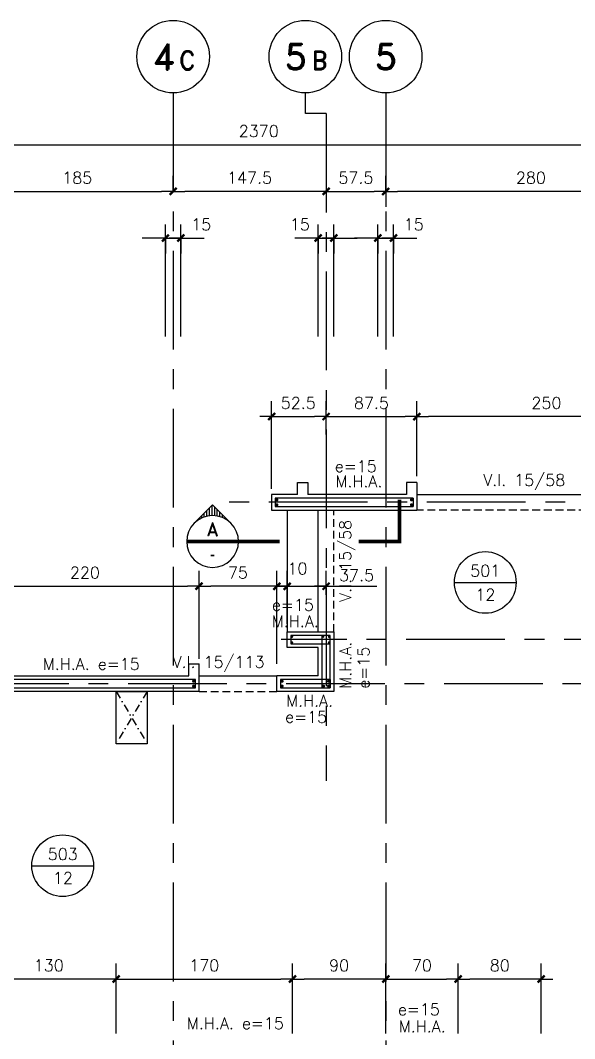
# Model space of a CAD drawing. Header units: millimetres. Extents: x -656330 to -652130, y 68248 to 71298.
# Drawn here: x -654839 to -654305, y 70316 to 71298 of the extents above; entities that cross this region are included whole.
import ezdxf
from ezdxf.enums import TextEntityAlignment as Align

# ---------------------------------------------------------------- set-up
doc = ezdxf.new("R2010")
doc.units = ezdxf.units.MM
doc.header["$LTSCALE"] = 30
for name, pattern in [('CENTER', [50.8, 31.75, -6.35, 6.35, -6.35]), ('DASHDOT', [1, 0.5, -0.25, 0, -0.25]), ('DASHED', [0.75, 0.5, -0.25])]:
    doc.linetypes.add(name, pattern=pattern)
for name, color, linetype in [('A-LINEA 015', 6, 'Continuous'), ('BORDE DE LOSAS', 3, 'Continuous'), ('CONTORNOS', 3, 'Continuous'), ('COTAS', 5, 'Continuous'), ('COTAS1', 2, 'Continuous'), ('Cotas2', 1, 'Continuous'), ('EJES', 1, 'CENTER'), ('MALLA', 1, 'Continuous'), ('MUROS', 5, 'Continuous'), ('SEGMENTOS1', 2, 'DASHED'), ('TEXTOS1', 9, 'Continuous'), ('VANOS', 8, 'DASHDOT'), ('VIGAS', 3, 'Continuous')]:
    doc.layers.add(name, color=color, linetype=linetype)
doc.styles.add('ROMAND', font='romand')
doc.styles.add('ROMANS', font='romans')
doc.styles.get("Standard").update_dxf_attribs({"font": 'techl___.ttf'})
doc.dimstyles.new('ING-50', dxfattribs={"dimscale": 5, "dimtxt": 2.25, "dimasz": 2.25, "dimexe": 3, "dimexo": 0, "dimgap": 1.5, "dimtad": 1, "dimdec": 1, "dimzin": 12, "dimdsep": 46, "dimtxsty": 'ROMANS', "dimblk1": 'TICK1', "dimblk2": 'TICK1', "dimsah": 1, "dimcen": 0.09, "dimclrd": 2, "dimclre": 1, "dimclrt": 3, "dimadec": 1, "dimazin": 3, "dimtfac": 1, "dimtdec": 1, "dimtix": 1, "dimtmove": 2, "dimatfit": 3, "dimfxl": 3, "dimtolj": 1, "dimtzin": 12, "dimarcsym": 0})

# ---------------------------------------------------------------- blocks, each defined once
blk = doc.blocks.new('losa-ne')
at = {"color": 5, "linetype": 'Continuous'}
blk.add_line((-29.75, 0), (29.75, 0), dxfattribs=at)
at = {"color": 3, "linetype": 'Continuous'}
blk.add_circle((0, 0), 29.75, dxfattribs=at)
at = {"color": 3, "linetype": 'Continuous', "style": 'ROMANS'}
for tag, p in [('N%%DL', (0.04, 5.64)), ('ESP', (0.16, -17.44))]:
    blk.add_attdef(tag, text='', height=11.25, dxfattribs=at).set_placement(p, align=Align.CENTER)
blk = doc.blocks.new('EJE-1')
at = {"color": 3, "linetype": 'Continuous'}
blk.add_circle((0, 0), 35, dxfattribs=at)
at = {"color": 5, "linetype": 'Continuous', "style": 'ROMAND'}
blk.add_attdef('0', text='', height=25, dxfattribs=at).set_placement((0.23, 0), align=Align.MIDDLE)
blk = doc.blocks.new('eje-3')
at = {"color": 3, "linetype": 'Continuous'}
blk.add_circle((0, 0), 35, dxfattribs=at)
at = {"color": 5, "linetype": 'Continuous', "style": 'ROMAND'}
for height, p in [(25, (-9.19, 0)), (18, (13.69, -3.58))]:
    blk.add_attdef('0', text='', height=height, dxfattribs=at).set_placement(p, align=Align.MIDDLE)
blk = doc.blocks.new('TICK1')
at = {"color": 2}
for points in [[(0, 0), (-1, 0)], [(0, 0), (1, 0)]]:
    blk.add_lwpolyline(points, dxfattribs=at)
at = {"color": 2, "const_width": 0.2}
blk.add_lwpolyline([(-0.3, -0.3), (0.3, 0.3)], dxfattribs=at)
blk = doc.blocks.new('*D16')
at = {"layer": 'COTAS', "color": 2, "lineweight": -2}
for p, q in [((-654710.9, 71088.25), (-654722.15, 71088.25)), ((-654699.65, 71088.25), (-654684.65, 71088.25)), ((-654673.4, 71088.25), (-654662.15, 71088.25))]:
    blk.add_line(p, q, dxfattribs=at)
at = {"layer": 'COTAS', "color": 1, "lineweight": -2}
for p, q in [((-654699.65, 71088.25), (-654699.65, 71073.25)), ((-654684.65, 71088.25), (-654684.65, 71073.25))]:
    blk.add_line(p, q, dxfattribs=at)
at = {"layer": 'Defpoints', "color": 0}
for p in [(-654699.65, 71088.25), (-654684.65, 71088.25), (-654684.65, 71088.25)]:
    blk.add_point(p, dxfattribs=at)
at = {"layer": 'COTAS', "color": 2, "lineweight": -2, "xscale": 11.25, "yscale": 11.25, "zscale": 11.25}
blk.add_blockref('TICK1', (-654699.65, 71088.25), dxfattribs=at)
at = {"layer": 'COTAS', "color": 2, "lineweight": -2, "xscale": 11.25, "yscale": 11.25, "zscale": 11.25, "rotation": 180}
blk.add_blockref('TICK1', (-654684.65, 71088.25), dxfattribs=at)
at = {"layer": 'COTAS', "color": 3, "insert": (-654665.02, 71101.38), "char_height": 11.25, "attachment_point": 5, "style": 'ROMANS'}
blk.add_mtext('\\A1;15', dxfattribs=at)
blk = doc.blocks.new('*D17')
at = {"layer": 'COTAS', "color": 2, "lineweight": -2}
for p, q in [((-654505.9, 71088.25), (-654517.15, 71088.25)), ((-654494.65, 71088.25), (-654479.65, 71088.25)), ((-654468.4, 71088.25), (-654457.15, 71088.25))]:
    blk.add_line(p, q, dxfattribs=at)
at = {"layer": 'COTAS', "color": 1, "lineweight": -2}
for p, q in [((-654494.65, 71088.25), (-654494.65, 71073.25)), ((-654479.65, 71088.25), (-654479.65, 71073.25))]:
    blk.add_line(p, q, dxfattribs=at)
at = {"layer": 'Defpoints', "color": 0}
for p in [(-654494.65, 71088.25), (-654479.65, 71088.25), (-654479.65, 71088.25)]:
    blk.add_point(p, dxfattribs=at)
at = {"layer": 'COTAS', "color": 2, "lineweight": -2, "xscale": 11.25, "yscale": 11.25, "zscale": 11.25}
blk.add_blockref('TICK1', (-654494.65, 71088.25), dxfattribs=at)
at = {"layer": 'COTAS', "color": 2, "lineweight": -2, "xscale": 11.25, "yscale": 11.25, "zscale": 11.25, "rotation": 180}
blk.add_blockref('TICK1', (-654479.65, 71088.25), dxfattribs=at)
at = {"layer": 'COTAS', "color": 3, "insert": (-654460.02, 71101.38), "char_height": 11.25, "attachment_point": 5, "style": 'ROMANS'}
blk.add_mtext('\\A1;15', dxfattribs=at)
blk = doc.blocks.new('*D21')
at = {"layer": 'COTAS', "color": 1, "lineweight": -2}
for p, q in [((-654692.15, 71133.25), (-654692.15, 71148.25)), ((-654877.15, 71133.25), (-654877.15, 71118.25))]:
    blk.add_line(p, q, dxfattribs=at)
at = {"layer": 'COTAS', "color": 2, "lineweight": -2}
blk.add_line((-654865.9, 71133.25), (-654703.4, 71133.25), dxfattribs=at)
at = {"layer": 'Defpoints', "color": 0}
for p in [(-654877.15, 71133.25), (-654692.15, 71133.25), (-654692.15, 71133.25)]:
    blk.add_point(p, dxfattribs=at)
at = {"layer": 'COTAS', "color": 2, "lineweight": -2, "xscale": 11.25, "yscale": 11.25, "zscale": 11.25, "rotation": 180}
blk.add_blockref('TICK1', (-654877.15, 71133.25), dxfattribs=at)
at = {"layer": 'COTAS', "color": 2, "lineweight": -2, "xscale": 11.25, "yscale": 11.25, "zscale": 11.25}
blk.add_blockref('TICK1', (-654692.15, 71133.25), dxfattribs=at)
at = {"layer": 'COTAS', "color": 3, "insert": (-654784.65, 71146.38), "char_height": 11.25, "attachment_point": 5, "style": 'ROMANS'}
blk.add_mtext('\\A1;185', dxfattribs=at)
blk = doc.blocks.new('*D22')
at = {"layer": 'COTAS', "color": 1, "lineweight": -2}
for p, q in [((-654692.15, 71133.25), (-654692.15, 71148.25)), ((-654544.65, 71133.25), (-654544.65, 71118.25))]:
    blk.add_line(p, q, dxfattribs=at)
at = {"layer": 'COTAS', "color": 2, "lineweight": -2}
blk.add_line((-654555.9, 71133.25), (-654680.9, 71133.25), dxfattribs=at)
at = {"layer": 'Defpoints', "color": 0}
for p in [(-654692.15, 71133.25), (-654692.15, 71133.25), (-654544.65, 71133.25)]:
    blk.add_point(p, dxfattribs=at)
at = {"layer": 'COTAS', "color": 2, "lineweight": -2, "xscale": 11.25, "yscale": 11.25, "zscale": 11.25, "rotation": 180}
blk.add_blockref('TICK1', (-654692.15, 71133.25), dxfattribs=at)
at = {"layer": 'COTAS', "color": 2, "lineweight": -2, "xscale": 11.25, "yscale": 11.25, "zscale": 11.25}
blk.add_blockref('TICK1', (-654544.65, 71133.25), dxfattribs=at)
at = {"layer": 'COTAS', "color": 3, "insert": (-654618.4, 71146.38), "char_height": 11.25, "attachment_point": 5, "style": 'ROMANS'}
blk.add_mtext('\\A1;147.5', dxfattribs=at)
blk = doc.blocks.new('*D23')
at = {"layer": 'COTAS', "color": 1, "lineweight": -2}
for p, q in [((-654487.15, 71133.25), (-654487.15, 71148.25)), ((-654207.15, 71133.25), (-654207.15, 71118.25))]:
    blk.add_line(p, q, dxfattribs=at)
at = {"layer": 'COTAS', "color": 2, "lineweight": -2}
blk.add_line((-654218.4, 71133.25), (-654475.9, 71133.25), dxfattribs=at)
at = {"layer": 'Defpoints', "color": 0}
for p in [(-654487.15, 71133.25), (-654487.15, 71133.25), (-654207.15, 71133.25)]:
    blk.add_point(p, dxfattribs=at)
at = {"layer": 'COTAS', "color": 2, "lineweight": -2, "xscale": 11.25, "yscale": 11.25, "zscale": 11.25, "rotation": 180}
blk.add_blockref('TICK1', (-654487.15, 71133.25), dxfattribs=at)
at = {"layer": 'COTAS', "color": 2, "lineweight": -2, "xscale": 11.25, "yscale": 11.25, "zscale": 11.25}
blk.add_blockref('TICK1', (-654207.15, 71133.25), dxfattribs=at)
at = {"layer": 'COTAS', "color": 3, "insert": (-654347.15, 71146.38), "char_height": 11.25, "attachment_point": 5, "style": 'ROMANS'}
blk.add_mtext('\\A1;280', dxfattribs=at)
blk = doc.blocks.new('*D24')
at = {"layer": 'COTAS', "color": 1, "lineweight": -2}
for p, q in [((-653424.65, 71178.25), (-653424.65, 71193.25)), ((-655794.65, 71178.25), (-655794.65, 71163.25))]:
    blk.add_line(p, q, dxfattribs=at)
at = {"layer": 'COTAS', "color": 2, "lineweight": -2}
blk.add_line((-655783.4, 71178.25), (-653435.9, 71178.25), dxfattribs=at)
at = {"layer": 'Defpoints', "color": 0}
for p in [(-655794.65, 71178.25), (-653424.65, 71178.25), (-653424.65, 71178.25)]:
    blk.add_point(p, dxfattribs=at)
at = {"layer": 'COTAS', "color": 2, "lineweight": -2, "xscale": 11.25, "yscale": 11.25, "zscale": 11.25, "rotation": 180}
blk.add_blockref('TICK1', (-655794.65, 71178.25), dxfattribs=at)
at = {"layer": 'COTAS', "color": 2, "lineweight": -2, "xscale": 11.25, "yscale": 11.25, "zscale": 11.25}
blk.add_blockref('TICK1', (-653424.65, 71178.25), dxfattribs=at)
at = {"layer": 'COTAS', "color": 3, "insert": (-654609.65, 71191.38), "char_height": 11.25, "attachment_point": 5, "style": 'ROMANS'}
blk.add_mtext('\\A1;2370', dxfattribs=at)
blk = doc.blocks.new('*D53')
at = {"layer": 'COTAS', "color": 1, "lineweight": -2, "ltscale": 0.5}
for p, q in [((-654877.15, 70344.33), (-654877.15, 70388.28)), ((-654747.15, 70320.78), (-654747.15, 70388.28))]:
    blk.add_line(p, q, dxfattribs=at)
at = {"layer": 'COTAS', "color": 2, "lineweight": -2, "ltscale": 0.5}
blk.add_line((-654758.4, 70373.28), (-654865.9, 70373.28), dxfattribs=at)
at = {"layer": 'Defpoints', "color": 0, "ltscale": 0.5}
for p in [(-654877.15, 70373.28), (-654877.15, 70344.33), (-654747.15, 70320.78)]:
    blk.add_point(p, dxfattribs=at)
at = {"layer": 'COTAS', "color": 2, "lineweight": -2, "ltscale": 0.5, "xscale": 11.25, "yscale": 11.25, "zscale": 11.25, "rotation": 180}
blk.add_blockref('TICK1', (-654877.15, 70373.28), dxfattribs=at)
at = {"layer": 'COTAS', "color": 2, "lineweight": -2, "ltscale": 0.5, "xscale": 11.25, "yscale": 11.25, "zscale": 11.25}
blk.add_blockref('TICK1', (-654747.15, 70373.28), dxfattribs=at)
at = {"layer": 'COTAS', "color": 3, "ltscale": 0.5, "insert": (-654812.15, 70386.4), "char_height": 11.25, "attachment_point": 5, "style": 'ROMANS'}
blk.add_mtext('\\A1;130', dxfattribs=at)
blk = doc.blocks.new('*D54')
at = {"layer": 'COTAS', "color": 1, "lineweight": -2, "ltscale": 0.5}
for p, q in [((-654747.15, 70320.78), (-654747.15, 70388.28)), ((-654577.15, 70320.78), (-654577.15, 70388.28))]:
    blk.add_line(p, q, dxfattribs=at)
at = {"layer": 'COTAS', "color": 2, "lineweight": -2, "ltscale": 0.5}
blk.add_line((-654735.9, 70373.28), (-654588.4, 70373.28), dxfattribs=at)
at = {"layer": 'Defpoints', "color": 0, "ltscale": 0.5}
for p in [(-654577.15, 70373.28), (-654747.15, 70320.78), (-654577.15, 70320.78)]:
    blk.add_point(p, dxfattribs=at)
at = {"layer": 'COTAS', "color": 2, "lineweight": -2, "ltscale": 0.5, "xscale": 11.25, "yscale": 11.25, "zscale": 11.25, "rotation": 180}
blk.add_blockref('TICK1', (-654747.15, 70373.28), dxfattribs=at)
at = {"layer": 'COTAS', "color": 2, "lineweight": -2, "ltscale": 0.5, "xscale": 11.25, "yscale": 11.25, "zscale": 11.25}
blk.add_blockref('TICK1', (-654577.15, 70373.28), dxfattribs=at)
at = {"layer": 'COTAS', "color": 3, "ltscale": 0.5, "insert": (-654662.15, 70386.4), "char_height": 11.25, "attachment_point": 5, "style": 'ROMANS'}
blk.add_mtext('\\A1;170', dxfattribs=at)
blk = doc.blocks.new('*D55')
at = {"layer": 'COTAS1', "color": 1, "lineweight": -2, "ltscale": 0.5}
for p, q in [((-654667.15, 70682.31), (-654667.15, 70767.24)), ((-654592.15, 70687.64), (-654592.15, 70767.24))]:
    blk.add_line(p, q, dxfattribs=at)
at = {"layer": 'COTAS1', "color": 2, "lineweight": -2, "ltscale": 0.5}
blk.add_line((-654603.4, 70752.24), (-654655.9, 70752.24), dxfattribs=at)
at = {"layer": 'Defpoints', "color": 0, "ltscale": 0.5}
for p in [(-654667.15, 70752.24), (-654667.15, 70682.31), (-654592.15, 70687.64)]:
    blk.add_point(p, dxfattribs=at)
at = {"layer": 'COTAS1', "color": 2, "lineweight": -2, "ltscale": 0.5, "xscale": 11.25, "yscale": 11.25, "zscale": 11.25, "rotation": 180}
blk.add_blockref('TICK1', (-654667.15, 70752.24), dxfattribs=at)
at = {"layer": 'COTAS1', "color": 2, "lineweight": -2, "ltscale": 0.5, "xscale": 11.25, "yscale": 11.25, "zscale": 11.25}
blk.add_blockref('TICK1', (-654592.15, 70752.24), dxfattribs=at)
at = {"layer": 'COTAS1', "color": 3, "ltscale": 0.5, "insert": (-654629.65, 70765.37), "char_height": 11.25, "attachment_point": 5, "style": 'ROMANS'}
blk.add_mtext('\\A1;75', dxfattribs=at)
blk = doc.blocks.new('*D56')
at = {"layer": 'COTAS1', "color": 1, "lineweight": -2, "ltscale": 0.5}
for p, q in [((-654887.15, 70685.14), (-654887.15, 70767.24)), ((-654667.15, 70682.31), (-654667.15, 70767.24))]:
    blk.add_line(p, q, dxfattribs=at)
at = {"layer": 'COTAS1', "color": 2, "lineweight": -2, "ltscale": 0.5}
blk.add_line((-654875.9, 70752.24), (-654678.4, 70752.24), dxfattribs=at)
at = {"layer": 'Defpoints', "color": 0, "ltscale": 0.5}
for p in [(-654667.15, 70752.24), (-654887.15, 70685.14), (-654667.15, 70682.31)]:
    blk.add_point(p, dxfattribs=at)
at = {"layer": 'COTAS1', "color": 2, "lineweight": -2, "ltscale": 0.5, "xscale": 11.25, "yscale": 11.25, "zscale": 11.25, "rotation": 180}
blk.add_blockref('TICK1', (-654887.15, 70752.24), dxfattribs=at)
at = {"layer": 'COTAS1', "color": 2, "lineweight": -2, "ltscale": 0.5, "xscale": 11.25, "yscale": 11.25, "zscale": 11.25}
blk.add_blockref('TICK1', (-654667.15, 70752.24), dxfattribs=at)
at = {"layer": 'COTAS1', "color": 3, "ltscale": 0.5, "insert": (-654777.15, 70765.37), "char_height": 11.25, "attachment_point": 5, "style": 'ROMANS'}
blk.add_mtext('\\A1;220', dxfattribs=at)
blk = doc.blocks.new('*D65')
at = {"layer": 'COTAS', "color": 1, "lineweight": -2}
for p, q in [((-654544.65, 71133.25), (-654544.65, 71118.25)), ((-654487.15, 71133.25), (-654487.15, 71118.25))]:
    blk.add_line(p, q, dxfattribs=at)
at = {"layer": 'COTAS', "color": 2, "lineweight": -2}
blk.add_line((-654533.4, 71133.25), (-654498.4, 71133.25), dxfattribs=at)
at = {"layer": 'Defpoints', "color": 0}
for p in [(-654544.65, 71133.25), (-654487.15, 71133.25), (-654487.15, 71133.25)]:
    blk.add_point(p, dxfattribs=at)
at = {"layer": 'COTAS', "color": 2, "lineweight": -2, "xscale": 11.25, "yscale": 11.25, "zscale": 11.25, "rotation": 180}
blk.add_blockref('TICK1', (-654544.65, 71133.25), dxfattribs=at)
at = {"layer": 'COTAS', "color": 2, "lineweight": -2, "xscale": 11.25, "yscale": 11.25, "zscale": 11.25}
blk.add_blockref('TICK1', (-654487.15, 71133.25), dxfattribs=at)
at = {"layer": 'COTAS', "color": 3, "insert": (-654515.9, 71146.38), "char_height": 11.25, "attachment_point": 5, "style": 'ROMANS'}
blk.add_mtext('\\A1;57.5', dxfattribs=at)
blk = doc.blocks.new('*D72')
at = {"layer": 'COTAS', "color": 2, "lineweight": -2}
for p, q in [((-654563.4, 71088.25), (-654574.65, 71088.25)), ((-654552.15, 71088.25), (-654537.15, 71088.25)), ((-654525.9, 71088.25), (-654514.65, 71088.25))]:
    blk.add_line(p, q, dxfattribs=at)
at = {"layer": 'COTAS', "color": 1, "lineweight": -2}
for p, q in [((-654552.15, 71088.25), (-654552.15, 71073.25)), ((-654537.15, 71088.25), (-654537.15, 71073.25))]:
    blk.add_line(p, q, dxfattribs=at)
at = {"layer": 'Defpoints', "color": 0}
for p in [(-654552.15, 71088.25), (-654537.15, 71088.25), (-654537.15, 71088.25)]:
    blk.add_point(p, dxfattribs=at)
at = {"layer": 'COTAS', "color": 2, "lineweight": -2, "xscale": 11.25, "yscale": 11.25, "zscale": 11.25}
blk.add_blockref('TICK1', (-654552.15, 71088.25), dxfattribs=at)
at = {"layer": 'COTAS', "color": 2, "lineweight": -2, "xscale": 11.25, "yscale": 11.25, "zscale": 11.25, "rotation": 180}
blk.add_blockref('TICK1', (-654537.15, 71088.25), dxfattribs=at)
at = {"layer": 'COTAS', "color": 3, "insert": (-654569.94, 71101.38), "char_height": 11.25, "attachment_point": 5, "style": 'ROMANS'}
blk.add_mtext('\\A1;15', dxfattribs=at)
blk = doc.blocks.new('*D74')
at = {"layer": 'COTAS1', "color": 1, "lineweight": -2, "ltscale": 0.5}
for p, q in [((-654592.15, 70677.53), (-654592.15, 70767.24)), ((-654582.15, 70715.85), (-654582.15, 70767.24))]:
    blk.add_line(p, q, dxfattribs=at)
at = {"layer": 'COTAS1', "color": 2, "lineweight": -2, "ltscale": 0.5}
for p, q in [((-654603.4, 70752.24), (-654614.65, 70752.24)), ((-654592.15, 70752.24), (-654582.15, 70752.24)), ((-654570.9, 70752.24), (-654559.65, 70752.24))]:
    blk.add_line(p, q, dxfattribs=at)
at = {"layer": 'Defpoints', "color": 0, "ltscale": 0.5}
for p in [(-654582.15, 70752.24), (-654582.15, 70715.85), (-654592.15, 70677.53)]:
    blk.add_point(p, dxfattribs=at)
at = {"layer": 'COTAS1', "color": 2, "lineweight": -2, "ltscale": 0.5, "xscale": 11.25, "yscale": 11.25, "zscale": 11.25}
blk.add_blockref('TICK1', (-654592.15, 70752.24), dxfattribs=at)
at = {"layer": 'COTAS1', "color": 2, "lineweight": -2, "ltscale": 0.5, "xscale": 11.25, "yscale": 11.25, "zscale": 11.25, "rotation": 180}
blk.add_blockref('TICK1', (-654582.15, 70752.24), dxfattribs=at)
at = {"layer": 'COTAS1', "color": 3, "ltscale": 0.5, "insert": (-654572.35, 70769.32), "char_height": 11.25, "attachment_point": 5, "style": 'ROMANS'}
blk.add_mtext('\\A1;10', dxfattribs=at)
blk = doc.blocks.new('*D75')
at = {"layer": 'COTAS', "color": 1, "lineweight": -2, "ltscale": 0.5}
for p, q in [((-654597.15, 70846.35), (-654597.15, 70930.93)), ((-654544.65, 70902.61), (-654544.65, 70930.93))]:
    blk.add_line(p, q, dxfattribs=at)
at = {"layer": 'COTAS', "color": 2, "lineweight": -2, "ltscale": 0.5}
blk.add_line((-654585.9, 70915.93), (-654555.9, 70915.93), dxfattribs=at)
at = {"layer": 'Defpoints', "color": 0, "ltscale": 0.5}
for p in [(-654544.65, 70915.93), (-654544.65, 70902.61), (-654597.15, 70846.35)]:
    blk.add_point(p, dxfattribs=at)
at = {"layer": 'COTAS', "color": 2, "lineweight": -2, "ltscale": 0.5, "xscale": 11.25, "yscale": 11.25, "zscale": 11.25, "rotation": 180}
blk.add_blockref('TICK1', (-654597.15, 70915.93), dxfattribs=at)
at = {"layer": 'COTAS', "color": 2, "lineweight": -2, "ltscale": 0.5, "xscale": 11.25, "yscale": 11.25, "zscale": 11.25}
blk.add_blockref('TICK1', (-654544.65, 70915.93), dxfattribs=at)
at = {"layer": 'COTAS', "color": 3, "ltscale": 0.5, "insert": (-654571.53, 70929.05), "char_height": 11.25, "attachment_point": 5, "style": 'ROMANS'}
blk.add_mtext('\\A1;52.5', dxfattribs=at)
blk = doc.blocks.new('*D76')
at = {"layer": 'COTAS', "color": 1, "lineweight": -2, "ltscale": 0.5}
for p, q in [((-654544.65, 70898.78), (-654544.65, 70930.93)), ((-654457.15, 70858.6), (-654457.15, 70930.93))]:
    blk.add_line(p, q, dxfattribs=at)
at = {"layer": 'COTAS', "color": 2, "lineweight": -2, "ltscale": 0.5}
blk.add_line((-654533.4, 70915.93), (-654468.4, 70915.93), dxfattribs=at)
at = {"layer": 'Defpoints', "color": 0, "ltscale": 0.5}
for p in [(-654457.15, 70915.93), (-654544.65, 70898.78), (-654457.15, 70858.6)]:
    blk.add_point(p, dxfattribs=at)
at = {"layer": 'COTAS', "color": 2, "lineweight": -2, "ltscale": 0.5, "xscale": 11.25, "yscale": 11.25, "zscale": 11.25, "rotation": 180}
blk.add_blockref('TICK1', (-654544.65, 70915.93), dxfattribs=at)
at = {"layer": 'COTAS', "color": 2, "lineweight": -2, "ltscale": 0.5, "xscale": 11.25, "yscale": 11.25, "zscale": 11.25}
blk.add_blockref('TICK1', (-654457.15, 70915.93), dxfattribs=at)
at = {"layer": 'COTAS', "color": 3, "ltscale": 0.5, "insert": (-654500.9, 70929.05), "char_height": 11.25, "attachment_point": 5, "style": 'ROMANS'}
blk.add_mtext('\\A1;87.5', dxfattribs=at)
blk = doc.blocks.new('*D77')
at = {"layer": 'COTAS', "color": 1, "lineweight": -2, "ltscale": 0.5}
for p, q in [((-654457.15, 70858.6), (-654457.15, 70930.93)), ((-654207.15, 70879.74), (-654207.15, 70930.93))]:
    blk.add_line(p, q, dxfattribs=at)
at = {"layer": 'COTAS', "color": 2, "lineweight": -2, "ltscale": 0.5}
blk.add_line((-654218.4, 70915.93), (-654445.9, 70915.93), dxfattribs=at)
at = {"layer": 'Defpoints', "color": 0, "ltscale": 0.5}
for p in [(-654457.15, 70915.93), (-654207.15, 70879.74), (-654457.15, 70858.6)]:
    blk.add_point(p, dxfattribs=at)
at = {"layer": 'COTAS', "color": 2, "lineweight": -2, "ltscale": 0.5, "xscale": 11.25, "yscale": 11.25, "zscale": 11.25, "rotation": 180}
blk.add_blockref('TICK1', (-654457.15, 70915.93), dxfattribs=at)
at = {"layer": 'COTAS', "color": 2, "lineweight": -2, "ltscale": 0.5, "xscale": 11.25, "yscale": 11.25, "zscale": 11.25}
blk.add_blockref('TICK1', (-654207.15, 70915.93), dxfattribs=at)
at = {"layer": 'COTAS', "color": 3, "ltscale": 0.5, "insert": (-654332.15, 70929.05), "char_height": 11.25, "attachment_point": 5, "style": 'ROMANS'}
blk.add_mtext('\\A1;250', dxfattribs=at)
blk = doc.blocks.new('*D130')
at = {"layer": 'COTAS1', "color": 1, "lineweight": -2, "ltscale": 0.5}
for p, q in [((-654582.15, 70715.85), (-654582.15, 70767.24)), ((-654544.65, 70744.12), (-654544.65, 70767.24))]:
    blk.add_line(p, q, dxfattribs=at)
at = {"layer": 'COTAS1', "color": 2, "lineweight": -2, "ltscale": 0.5}
blk.add_line((-654570.9, 70752.24), (-654555.9, 70752.24), dxfattribs=at)
at = {"layer": 'Defpoints', "color": 0, "ltscale": 0.5}
for p in [(-654544.65, 70752.24), (-654544.65, 70744.12), (-654582.15, 70715.85)]:
    blk.add_point(p, dxfattribs=at)
at = {"layer": 'COTAS1', "color": 2, "lineweight": -2, "ltscale": 0.5, "xscale": 11.25, "yscale": 11.25, "zscale": 11.25, "rotation": 180}
blk.add_blockref('TICK1', (-654582.15, 70752.24), dxfattribs=at)
at = {"layer": 'COTAS1', "color": 2, "lineweight": -2, "ltscale": 0.5, "xscale": 11.25, "yscale": 11.25, "zscale": 11.25}
blk.add_blockref('TICK1', (-654544.65, 70752.24), dxfattribs=at)
at = {"layer": 'COTAS1', "color": 3, "ltscale": 0.5, "insert": (-654515.21, 70762.81), "char_height": 11.25, "attachment_point": 5, "style": 'ROMANS'}
blk.add_mtext('\\A1;37.5', dxfattribs=at)
blk = doc.blocks.new('*X6')
at = {"color": 0}
for p, q in [((2587.5, 1330.32), (2587.5, 1337.86)), ((2590, 1330.49), (2590, 1340.36)), ((2592.5, 1330.42), (2592.5, 1338.86)), ((2595, 1330.09), (2595, 1336.36)), ((2577.5, 1326.85), (2577.5, 1327.86)), ((2580, 1328.19), (2580, 1330.36)), ((2582.5, 1329.19), (2582.5, 1332.86)), ((2585, 1329.89), (2585, 1335.36)), ((2597.5, 1329.5), (2597.5, 1333.86)), ((2600, 1328.62), (2600, 1331.36)), ((2602.5, 1327.43), (2602.5, 1328.86)), ((2575, 1325.12), (2575, 1325.36)), ((2605, 1325.87), (2605, 1326.36)), ((2607.5, 1323.83), (2607.5, 1323.86))]:
    blk.add_line(p, q, dxfattribs=at)
blk = doc.blocks.new('corte3')
at = {"color": 2, "linetype": 'Continuous'}
for p, q in [((-17.68, 17.68), (0, 35.36)), ((0, 35.36), (17.68, 17.68))]:
    blk.add_line(p, q, dxfattribs=at)
at = {"color": 2, "linetype": 'Continuous', "const_width": 3.5}
blk.add_lwpolyline([(-25, 0), (64.64, 0)], dxfattribs=at)
at = {"color": 2, "linetype": 'Continuous'}
blk.add_arc((0, 0), 25, 45, 135, dxfattribs=at)
at = {"color": 1, "linetype": 'Continuous'}
blk.add_arc((0, 0), 25, 135, 45, dxfattribs=at)
at = {"color": 2, "linetype": 'Continuous'}
blk.add_blockref('*X6', (-2590.5, -1305.5), dxfattribs=at)
at = {"color": 3, "linetype": 'Continuous', "style": 'ROMAND'}
blk.add_attdef('A', text='', height=13, dxfattribs=at).set_placement((0, 12), align=Align.MIDDLE)
at = {"color": 3, "linetype": 'Continuous'}
blk.add_attdef('-', text='', height=13, dxfattribs=at).set_placement((0, -12), align=Align.MIDDLE)
blk = doc.blocks.new('corte9')
at = {"color": 2, "const_width": 3.51}
blk.add_lwpolyline([(0, 39.53), (0, 0), (40.47, 0)], dxfattribs=at)
blk = doc.blocks.new('*D214')
at = {"layer": 'COTAS', "color": 1, "lineweight": -2, "ltscale": 0.5}
for p, q in [((-654577.15, 70320.78), (-654577.15, 70388.28)), ((-654487.15, 70320.78), (-654487.15, 70388.28))]:
    blk.add_line(p, q, dxfattribs=at)
at = {"layer": 'COTAS', "color": 2, "lineweight": -2, "ltscale": 0.5}
blk.add_line((-654498.4, 70373.28), (-654565.9, 70373.28), dxfattribs=at)
at = {"layer": 'Defpoints', "color": 0, "ltscale": 0.5}
for p in [(-654577.15, 70373.28), (-654577.15, 70320.78), (-654487.15, 70320.78)]:
    blk.add_point(p, dxfattribs=at)
at = {"layer": 'COTAS', "color": 2, "lineweight": -2, "ltscale": 0.5, "xscale": 11.25, "yscale": 11.25, "zscale": 11.25, "rotation": 180}
blk.add_blockref('TICK1', (-654577.15, 70373.28), dxfattribs=at)
at = {"layer": 'COTAS', "color": 2, "lineweight": -2, "ltscale": 0.5, "xscale": 11.25, "yscale": 11.25, "zscale": 11.25}
blk.add_blockref('TICK1', (-654487.15, 70373.28), dxfattribs=at)
at = {"layer": 'COTAS', "color": 3, "ltscale": 0.5, "insert": (-654532.15, 70386.4), "char_height": 11.25, "attachment_point": 5, "style": 'ROMANS'}
blk.add_mtext('\\A1;90', dxfattribs=at)
blk = doc.blocks.new('*D215')
at = {"layer": 'COTAS', "color": 1, "lineweight": -2, "ltscale": 0.5}
for p, q in [((-654487.15, 70320.78), (-654487.15, 70388.28)), ((-654417.15, 70320.78), (-654417.15, 70388.28))]:
    blk.add_line(p, q, dxfattribs=at)
at = {"layer": 'COTAS', "color": 2, "lineweight": -2, "ltscale": 0.5}
blk.add_line((-654475.9, 70373.28), (-654428.4, 70373.28), dxfattribs=at)
at = {"layer": 'Defpoints', "color": 0, "ltscale": 0.5}
for p in [(-654417.15, 70373.28), (-654487.15, 70320.78), (-654417.15, 70320.78)]:
    blk.add_point(p, dxfattribs=at)
at = {"layer": 'COTAS', "color": 2, "lineweight": -2, "ltscale": 0.5, "xscale": 11.25, "yscale": 11.25, "zscale": 11.25, "rotation": 180}
blk.add_blockref('TICK1', (-654487.15, 70373.28), dxfattribs=at)
at = {"layer": 'COTAS', "color": 2, "lineweight": -2, "ltscale": 0.5, "xscale": 11.25, "yscale": 11.25, "zscale": 11.25}
blk.add_blockref('TICK1', (-654417.15, 70373.28), dxfattribs=at)
at = {"layer": 'COTAS', "color": 3, "ltscale": 0.5, "insert": (-654452.15, 70386.4), "char_height": 11.25, "attachment_point": 5, "style": 'ROMANS'}
blk.add_mtext('\\A1;70', dxfattribs=at)
blk = doc.blocks.new('*D216')
at = {"layer": 'COTAS', "color": 1, "lineweight": -2, "ltscale": 0.5}
for p, q in [((-654417.15, 70320.78), (-654417.15, 70388.28)), ((-654337.15, 70320.78), (-654337.15, 70388.28))]:
    blk.add_line(p, q, dxfattribs=at)
at = {"layer": 'COTAS', "color": 2, "lineweight": -2, "ltscale": 0.5}
blk.add_line((-654348.4, 70373.28), (-654405.9, 70373.28), dxfattribs=at)
at = {"layer": 'Defpoints', "color": 0, "ltscale": 0.5}
for p in [(-654417.15, 70373.28), (-654417.15, 70320.78), (-654337.15, 70320.78)]:
    blk.add_point(p, dxfattribs=at)
at = {"layer": 'COTAS', "color": 2, "lineweight": -2, "ltscale": 0.5, "xscale": 11.25, "yscale": 11.25, "zscale": 11.25, "rotation": 180}
blk.add_blockref('TICK1', (-654417.15, 70373.28), dxfattribs=at)
at = {"layer": 'COTAS', "color": 2, "lineweight": -2, "ltscale": 0.5, "xscale": 11.25, "yscale": 11.25, "zscale": 11.25}
blk.add_blockref('TICK1', (-654337.15, 70373.28), dxfattribs=at)
at = {"layer": 'COTAS', "color": 3, "ltscale": 0.5, "insert": (-654377.15, 70386.4), "char_height": 11.25, "attachment_point": 5, "style": 'ROMANS'}
blk.add_mtext('\\A1;80', dxfattribs=at)

msp = doc.modelspace()

# ---------------------------------------------------------------- linework, layer by layer
at = {"layer": 'BORDE DE LOSAS', "ltscale": 0.5}
for p, q in [((-654582.148, 70825.753), (-654582.148, 70708.253)), ((-654552.148, 70708.253), (-654552.148, 70825.753))]:
    msp.add_line(p, q, dxfattribs=at)
at = {"layer": 'BORDE DE LOSAS', "ltscale": 0.2}
msp.add_lwpolyline([(-654747.148, 70650.753), (-654717.148, 70650.753), (-654717.148, 70600.253), (-654747.148, 70600.253)], close=True, dxfattribs=at)
at = {"layer": 'COTAS1', "ltscale": 0.5}
msp.add_line((-654570.898, 70752.241), (-654495.699, 70752.241), dxfattribs=at)
at = {"layer": 'Cotas2'}
for p, q in [((-654699.648, 70993.253), (-654699.648, 71101.249)), ((-654684.648, 70993.253), (-654684.648, 71101.249)), ((-654552.148, 70993.253), (-654552.148, 71101.249)), ((-654537.148, 70993.253), (-654537.148, 71101.249)), ((-654494.648, 70993.253), (-654494.648, 71101.249)), ((-654479.648, 70993.253), (-654479.648, 71101.249))]:
    msp.add_line(p, q, dxfattribs=at)
at = {"layer": 'EJES', "ltscale": 0.1}
for p, q in [((-654692.148, 71228.253), (-654692.148, 68448.253)), ((-654487.148, 71228.253), (-654487.148, 68448.253)), ((-654544.648, 71208.253), (-654544.648, 70564.657)), ((-652980.622, 70833.253), (-654644.874, 70833.253)), ((-653000.626, 70700.753), (-654588.049, 70700.753)), ((-656259.648, 70658.253), (-652981.525, 70658.253))]:
    msp.add_line(p, q, dxfattribs=at)
msp.add_lwpolyline([(-654544.648, 71208.253), (-654564.648, 71208.253), (-654564.648, 71228.253)], dxfattribs=at)
at = {"layer": 'MALLA', "ltscale": 0.5}
for p, q in [((-654460.648, 70837.253), (-654593.648, 70837.253)), ((-654593.648, 70837.253), (-654593.648, 70829.253)), ((-654593.648, 70829.253), (-654460.648, 70829.253)), ((-654460.648, 70837.253), (-654460.648, 70829.253)), ((-654540.648, 70704.753), (-654578.648, 70704.753)), ((-654578.648, 70704.753), (-654578.648, 70696.753)), ((-654548.648, 70704.753), (-654548.648, 70654.253)), ((-654540.648, 70654.253), (-654540.648, 70704.753)), ((-654578.648, 70696.753), (-654540.648, 70696.753)), ((-654670.648, 70662.253), (-654883.648, 70662.253)), ((-654670.648, 70654.253), (-654670.648, 70662.253)), ((-654540.648, 70662.253), (-654588.648, 70662.253)), ((-654588.648, 70662.253), (-654588.648, 70654.253)), ((-654540.648, 70662.253), (-654540.648, 70654.253)), ((-654883.648, 70654.253), (-654670.648, 70654.253)), ((-654588.648, 70654.253), (-654540.648, 70654.253)), ((-654548.648, 70654.253), (-654540.648, 70654.253))]:
    msp.add_line(p, q, dxfattribs=at)
for points, const_width in [([(-654592.807, 70835.662, 1), (-654591.307, 70835.662, 1)], 1.5), ([(-654592.807, 70830.844, 1), (-654591.307, 70830.844, 1)], 1.5), ([(-654461.489, 70835.662, -1), (-654462.989, 70835.662, -1)], 1.5), ([(-654461.489, 70830.844, -1), (-654462.989, 70830.844, -1)], 1.5), ([(-654578.017, 70703.56, 1), (-654576.892, 70703.56, 1)], 1.125), ([(-654548.017, 70703.56, 1), (-654546.892, 70703.56, 1)], 1.125), ([(-654542.403, 70703.56, 1), (-654541.278, 70703.56, 1)], 1.125), ([(-654578.017, 70697.946, 1), (-654576.892, 70697.946, 1)], 1.125), ([(-654542.403, 70697.946, 1), (-654541.278, 70697.946, 1)], 1.125), ([(-654673.176, 70660.662, 1), (-654671.676, 70660.662, 1)], 1.5), ([(-654587.807, 70660.662, 1), (-654586.307, 70660.662, 1)], 1.5), ([(-654541.489, 70660.662, -1), (-654542.989, 70660.662, -1)], 1.5), ([(-654673.176, 70655.844, 1), (-654671.676, 70655.844, 1)], 1.5), ([(-654587.807, 70655.844, 1), (-654586.307, 70655.844, 1)], 1.5), ([(-654547.807, 70655.844, 1), (-654546.307, 70655.844, 1)], 1.5), ([(-654541.489, 70655.844, -1), (-654542.989, 70655.844, -1)], 1.5), ([(-654542.989, 70655.844, 1), (-654541.489, 70655.844, 1)], 1.5)]:
    msp.add_lwpolyline(points, format="xyb", close=True, dxfattribs=dict(at, const_width=const_width))
at = {"layer": 'MUROS', "ltscale": 0.5}
for p, q in [((-654572.148, 70840.753), (-654572.148, 70852.253)), ((-654572.148, 70852.253), (-654562.148, 70852.253)), ((-654562.148, 70852.253), (-654562.148, 70840.753)), ((-654457.148, 70852.253), (-654467.148, 70852.253)), ((-654467.148, 70852.253), (-654467.148, 70840.753)), ((-654667.148, 70650.753), (-654667.148, 70677.253)), ((-654592.148, 70650.753), (-654592.148, 70665.753))]:
    msp.add_line(p, q, dxfattribs=at)
at = {"layer": 'MUROS'}
for p, q in [((-654457.148, 70852.253), (-654457.148, 70825.753)), ((-654597.148, 70840.753), (-654597.148, 70825.753)), ((-654572.148, 70840.753), (-654597.148, 70840.753)), ((-654467.148, 70840.753), (-654562.148, 70840.753)), ((-654597.148, 70825.753), (-654457.148, 70825.753)), ((-654582.148, 70693.253), (-654582.148, 70708.253)), ((-654582.148, 70708.253), (-654537.148, 70708.253)), ((-654537.148, 70708.253), (-654537.148, 70650.753)), ((-654552.148, 70693.253), (-654582.148, 70693.253)), ((-654552.148, 70665.753), (-654552.148, 70693.253)), ((-654877.148, 70665.753), (-654677.148, 70665.753)), ((-654552.148, 70665.753), (-654592.148, 70665.753)), ((-654667.148, 70650.753), (-654887.148, 70650.753)), ((-654537.148, 70650.753), (-654592.148, 70650.753))]:
    msp.add_line(p, q, dxfattribs=at)
at = {"layer": 'MUROS', "ltscale": 0.5}
msp.add_lwpolyline([(-654677.148, 70665.753), (-654677.148, 70677.253), (-654667.148, 70677.253)], dxfattribs=at)
at = {"layer": 'SEGMENTOS1', "ltscale": 0.5}
for p, q in [((-654537.148, 70708.253), (-654537.148, 70825.753)), ((-654214.49, 70825.753), (-654457.148, 70825.753))]:
    msp.add_line(p, q, dxfattribs=at)
msp.add_lwpolyline([(-654667.148, 70650.753), (-654592.148, 70650.753)], dxfattribs=at)
at = {"layer": 'VANOS', "ltscale": 0.5}
for p, q in [((-654717.148, 70650.753), (-654747.148, 70600.253)), ((-654747.148, 70650.753), (-654717.148, 70600.253))]:
    msp.add_line(p, q, dxfattribs=at)
at = {"layer": 'VIGAS', "ltscale": 0.5}
msp.add_line((-654457.148, 70840.757), (-654214.49, 70840.753), dxfattribs=at)
msp.add_lwpolyline([(-654667.148, 70665.753), (-654592.148, 70665.753)], dxfattribs=at)

# ---------------------------------------------------------------- block references
at = {"layer": 'A-LINEA 015', "ltscale": 0.5}
ref = msp.add_blockref('eje-3', (-654692.148, 71263.253), dxfattribs=at)
ref.add_attrib('0', '4', dxfattribs={"layer": '0', "color": 5, "linetype": 'Continuous', "height": 25, "style": 'ROMAND'}).set_placement((-654701.338, 71263.253), align=Align.MIDDLE)
ref.add_attrib('0', 'C', dxfattribs={"layer": '0', "color": 5, "linetype": 'Continuous', "height": 18, "style": 'ROMAND'}).set_placement((-654678.461, 71259.67), align=Align.MIDDLE)
ref = msp.add_blockref('eje-3', (-654564.648, 71263.253), dxfattribs=at)
ref.add_attrib('0', '5', dxfattribs={"layer": '0', "color": 5, "linetype": 'Continuous', "height": 25, "style": 'ROMAND'}).set_placement((-654573.838, 71263.253), align=Align.MIDDLE)
ref.add_attrib('0', 'B', dxfattribs={"layer": '0', "color": 5, "linetype": 'Continuous', "height": 18, "style": 'ROMAND'}).set_placement((-654550.961, 71259.67), align=Align.MIDDLE)
msp.add_blockref('EJE-1', (-654487.148, 71263.253), dxfattribs=at).add_auto_attribs({'0': '5'})
at = {"layer": 'CONTORNOS', "ltscale": 0.5}
msp.add_blockref('corte3', (-654654.082, 70795.415), dxfattribs=at).add_auto_attribs({'-': '-', 'A': 'A'})
at = {"layer": 'CONTORNOS', "ltscale": 0.5, "rotation": 90}
msp.add_blockref('corte9', (-654473.69, 70795.415), dxfattribs=at)
at = {"layer": 'TEXTOS1', "ltscale": 0.5}
for p, values in [((-654391.144, 70755.868), {'N%%DL': '501', 'ESP': '12'}), ((-654798.66, 70482.573), {'N%%DL': '503', 'ESP': '12'})]:
    msp.add_blockref('losa-ne', p, dxfattribs=at).add_auto_attribs(values)

# ---------------------------------------------------------------- texts
at = {"layer": 'TEXTOS1', "style": 'ROMANS'}
for s, p in [('e=15', (-654515.987, 70862.274)), ('M.H.A.', (-654512.919, 70847.845)), ('V.I. 15/58', (-654353.496, 70849.025)), ('e=15', (-654576.565, 70728.664)), ('M.H.A.', (-654574.241, 70712.829)), ('M.H.A. e=15', (-654771.079, 70671.588)), ('V.I. 15/113', (-654648.336, 70673.522)), ('M.H.A.', (-654560.596, 70636.111)), ('e=15', (-654563.942, 70620.552)), ('e=15', (-654455.17, 70338.3)), ('M.H.A. e=15', (-654632.113, 70324.879)), ('M.H.A.', (-654451.824, 70321.913))]:
    msp.add_text(s, height=11.25, dxfattribs=at).set_placement(p, align=Align.CENTER)
for s, p in [('V.I. 15/58', (-654520.404, 70776.67)), ('M.H.A.', (-654520.384, 70675.999)), ('e=15', (-654502.735, 70673.675))]:
    msp.add_text(s, height=11.25, rotation=90, dxfattribs=at).set_placement(p, align=Align.CENTER)

# ---------------------------------------------------------------- dimensions: what is measured, and where the dimension line sits
at = {"layer": 'COTAS'}
for base, p1, p2, picture, middle in [((-653424.648, 71178.253), (-655794.648, 71178.253), (-653424.648, 71178.253), '*D24', (-654609.648, 71191.378)), ((-654692.148, 71133.253), (-654877.148, 71133.253), (-654692.148, 71133.253), '*D21', (-654784.648, 71146.378)), ((-654487.148, 71133.253), (-654544.648, 71133.253), (-654487.148, 71133.253), '*D65', (-654515.898, 71146.378))]:
    dim = msp.add_linear_dim(base=base, p1=p1, p2=p2, dimstyle='ING-50', dxfattribs=at)
    dim.commit()
    dim.dimension.update_dxf_attribs({"geometry": picture, "text_midpoint": middle})
for base, p1, p2, picture, middle in [((-654692.148, 71133.253), (-654544.648, 71133.253), (-654692.148, 71133.253), '*D22', (-654618.398, 71146.378)), ((-654487.148, 71133.253), (-654207.148, 71133.253), (-654487.148, 71133.253), '*D23', (-654347.148, 71146.378))]:
    dim = msp.add_linear_dim(base=base, p1=p1, p2=p2, angle=180, dimstyle='ING-50', dxfattribs=at)
    dim.commit()
    dim.dimension.update_dxf_attribs({"geometry": picture, "text_midpoint": middle})
for base, p1, p2, picture, middle in [((-654684.648, 71088.253), (-654699.648, 71088.253), (-654684.648, 71088.253), '*D16', (-654665.022, 71101.378)), ((-654537.148, 71088.253), (-654552.148, 71088.253), (-654537.148, 71088.253), '*D72', (-654569.938, 71101.378)), ((-654479.648, 71088.253), (-654494.648, 71088.253), (-654479.648, 71088.253), '*D17', (-654460.022, 71101.378))]:
    dim = msp.add_linear_dim(base=base, p1=p1, p2=p2, dimstyle='ING-50', dxfattribs=at)
    dim.commit()
    dim.dimension.update_dxf_attribs({"geometry": picture, "text_midpoint": middle, "dimtype": 160})
at = {"layer": 'COTAS', "ltscale": 0.5}
dim = msp.add_linear_dim(base=(-654544.648, 70915.929), p1=(-654597.148, 70846.352), p2=(-654544.648, 70902.615), angle=180, dimstyle='ING-50', dxfattribs=at)
dim.commit()
dim.dimension.update_dxf_attribs({"geometry": '*D75', "text_midpoint": (-654571.532, 70929.054), "dimtype": 160})
for base, p1, p2, picture, middle in [((-654457.148, 70915.929), (-654544.648, 70898.777), (-654457.148, 70858.6), '*D76', (-654500.898, 70929.054)), ((-654577.148, 70373.278), (-654747.148, 70320.778), (-654577.148, 70320.778), '*D54', (-654662.148, 70386.403)), ((-654417.148, 70373.278), (-654487.148, 70320.778), (-654417.148, 70320.778), '*D215', (-654452.148, 70386.403))]:
    dim = msp.add_linear_dim(base=base, p1=p1, p2=p2, angle=180, dimstyle='ING-50', dxfattribs=at)
    dim.commit()
    dim.dimension.update_dxf_attribs({"geometry": picture, "text_midpoint": middle})
for base, p1, p2, picture, middle in [((-654457.148, 70915.929), (-654207.148, 70879.737), (-654457.148, 70858.6), '*D77', (-654332.148, 70929.054)), ((-654877.148, 70373.278), (-654747.148, 70320.778), (-654877.148, 70344.33), '*D53', (-654812.148, 70386.403)), ((-654577.148, 70373.278), (-654487.148, 70320.778), (-654577.148, 70320.778), '*D214', (-654532.148, 70386.403)), ((-654417.148, 70373.278), (-654337.148, 70320.778), (-654417.148, 70320.778), '*D216', (-654377.148, 70386.403))]:
    dim = msp.add_linear_dim(base=base, p1=p1, p2=p2, dimstyle='ING-50', dxfattribs=at)
    dim.commit()
    dim.dimension.update_dxf_attribs({"geometry": picture, "text_midpoint": middle})
at = {"layer": 'COTAS1', "ltscale": 0.5}
for p1, picture, middle in [((-654887.148, 70685.137), '*D56', (-654777.148, 70765.366)), ((-654592.148, 70687.637), '*D55', (-654629.648, 70765.366))]:
    dim = msp.add_linear_dim(base=(-654667.148, 70752.241), p1=p1, p2=(-654667.148, 70682.307), dimstyle='ING-50', dxfattribs=at)
    dim.commit()
    dim.dimension.update_dxf_attribs({"geometry": picture, "text_midpoint": middle})
for base, p1, p2, picture, middle in [((-654582.148, 70752.241), (-654592.148, 70677.525), (-654582.148, 70715.852), '*D74', (-654572.351, 70769.324)), ((-654544.648, 70752.241), (-654582.148, 70715.852), (-654544.648, 70744.123), '*D130', (-654515.211, 70762.806))]:
    dim = msp.add_linear_dim(base=base, p1=p1, p2=p2, angle=180, dimstyle='ING-50', dxfattribs=at)
    dim.commit()
    dim.dimension.update_dxf_attribs({"geometry": picture, "text_midpoint": middle, "dimtype": 160})

doc.saveas('drawing.dxf')
